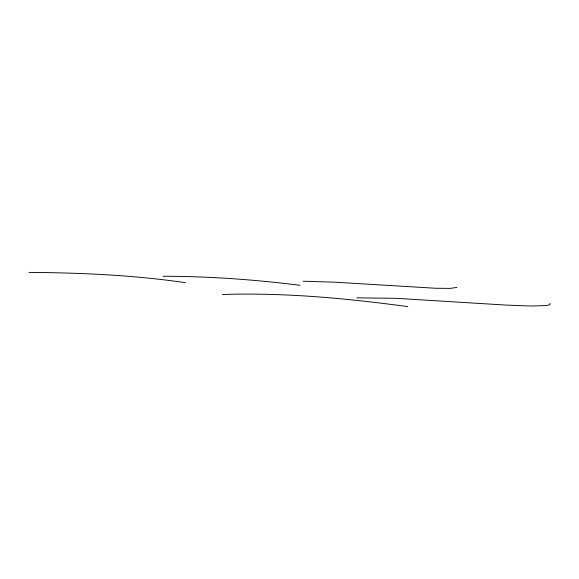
<?xml version="1.0" encoding="UTF-8"?>
<svg xmlns="http://www.w3.org/2000/svg" width="579" height="579" viewBox="0 0 579 579"><rect width="100%" height="100%" fill="white"/><g stroke="black" fill="none" stroke-linecap="round" stroke-linejoin="round"><path stroke-width="0.87" d="M550.05 303.331L549.941 304.677L546.54 305.56L530.813 306.03L505.822 305.075L396.55 298.337L356.809 297.845M456.867 287.445L449.919 288.378L435.603 288.262L334.293 282.161L303.157 281.228M222.285 294.508C284.318 292.467 346.358 298.315 407.768 306.602M163.075 276.263C208.881 276.306 254.673 279.577 300.11 285.309M28.95 272.398C81.219 272.767 133.626 275.119 185.396 282.682"/></g></svg>
